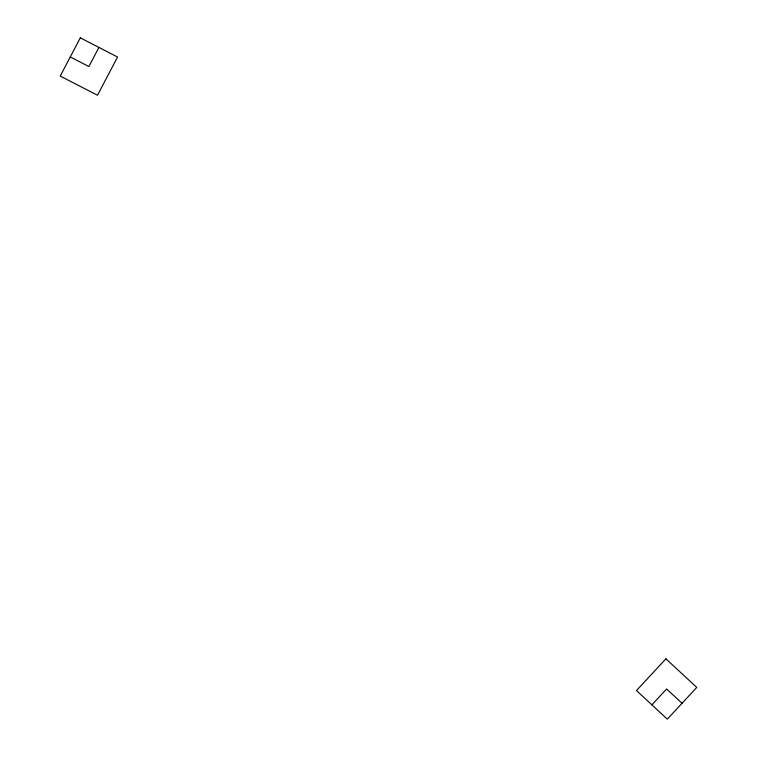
<?xml version="1.0" encoding="UTF-8"?>
<svg xmlns="http://www.w3.org/2000/svg" width="757" height="757" viewBox="0 0 757 757"><rect width="100%" height="100%" fill="white"/><g stroke="black" fill="none" stroke-linecap="round" stroke-linejoin="round"><path stroke-width="1.14" d="M98.94 47.436L88.9 66.54L70.269 56.964M651.891 704.852L666.624 688.984L682.048 703.281M80.308 37.85L60.229 76.069L97.492 95.24L117.572 57.021L80.308 37.85M665.923 658.827L636.467 690.554L667.324 719.15L696.771 687.422L665.923 658.827"/></g></svg>
